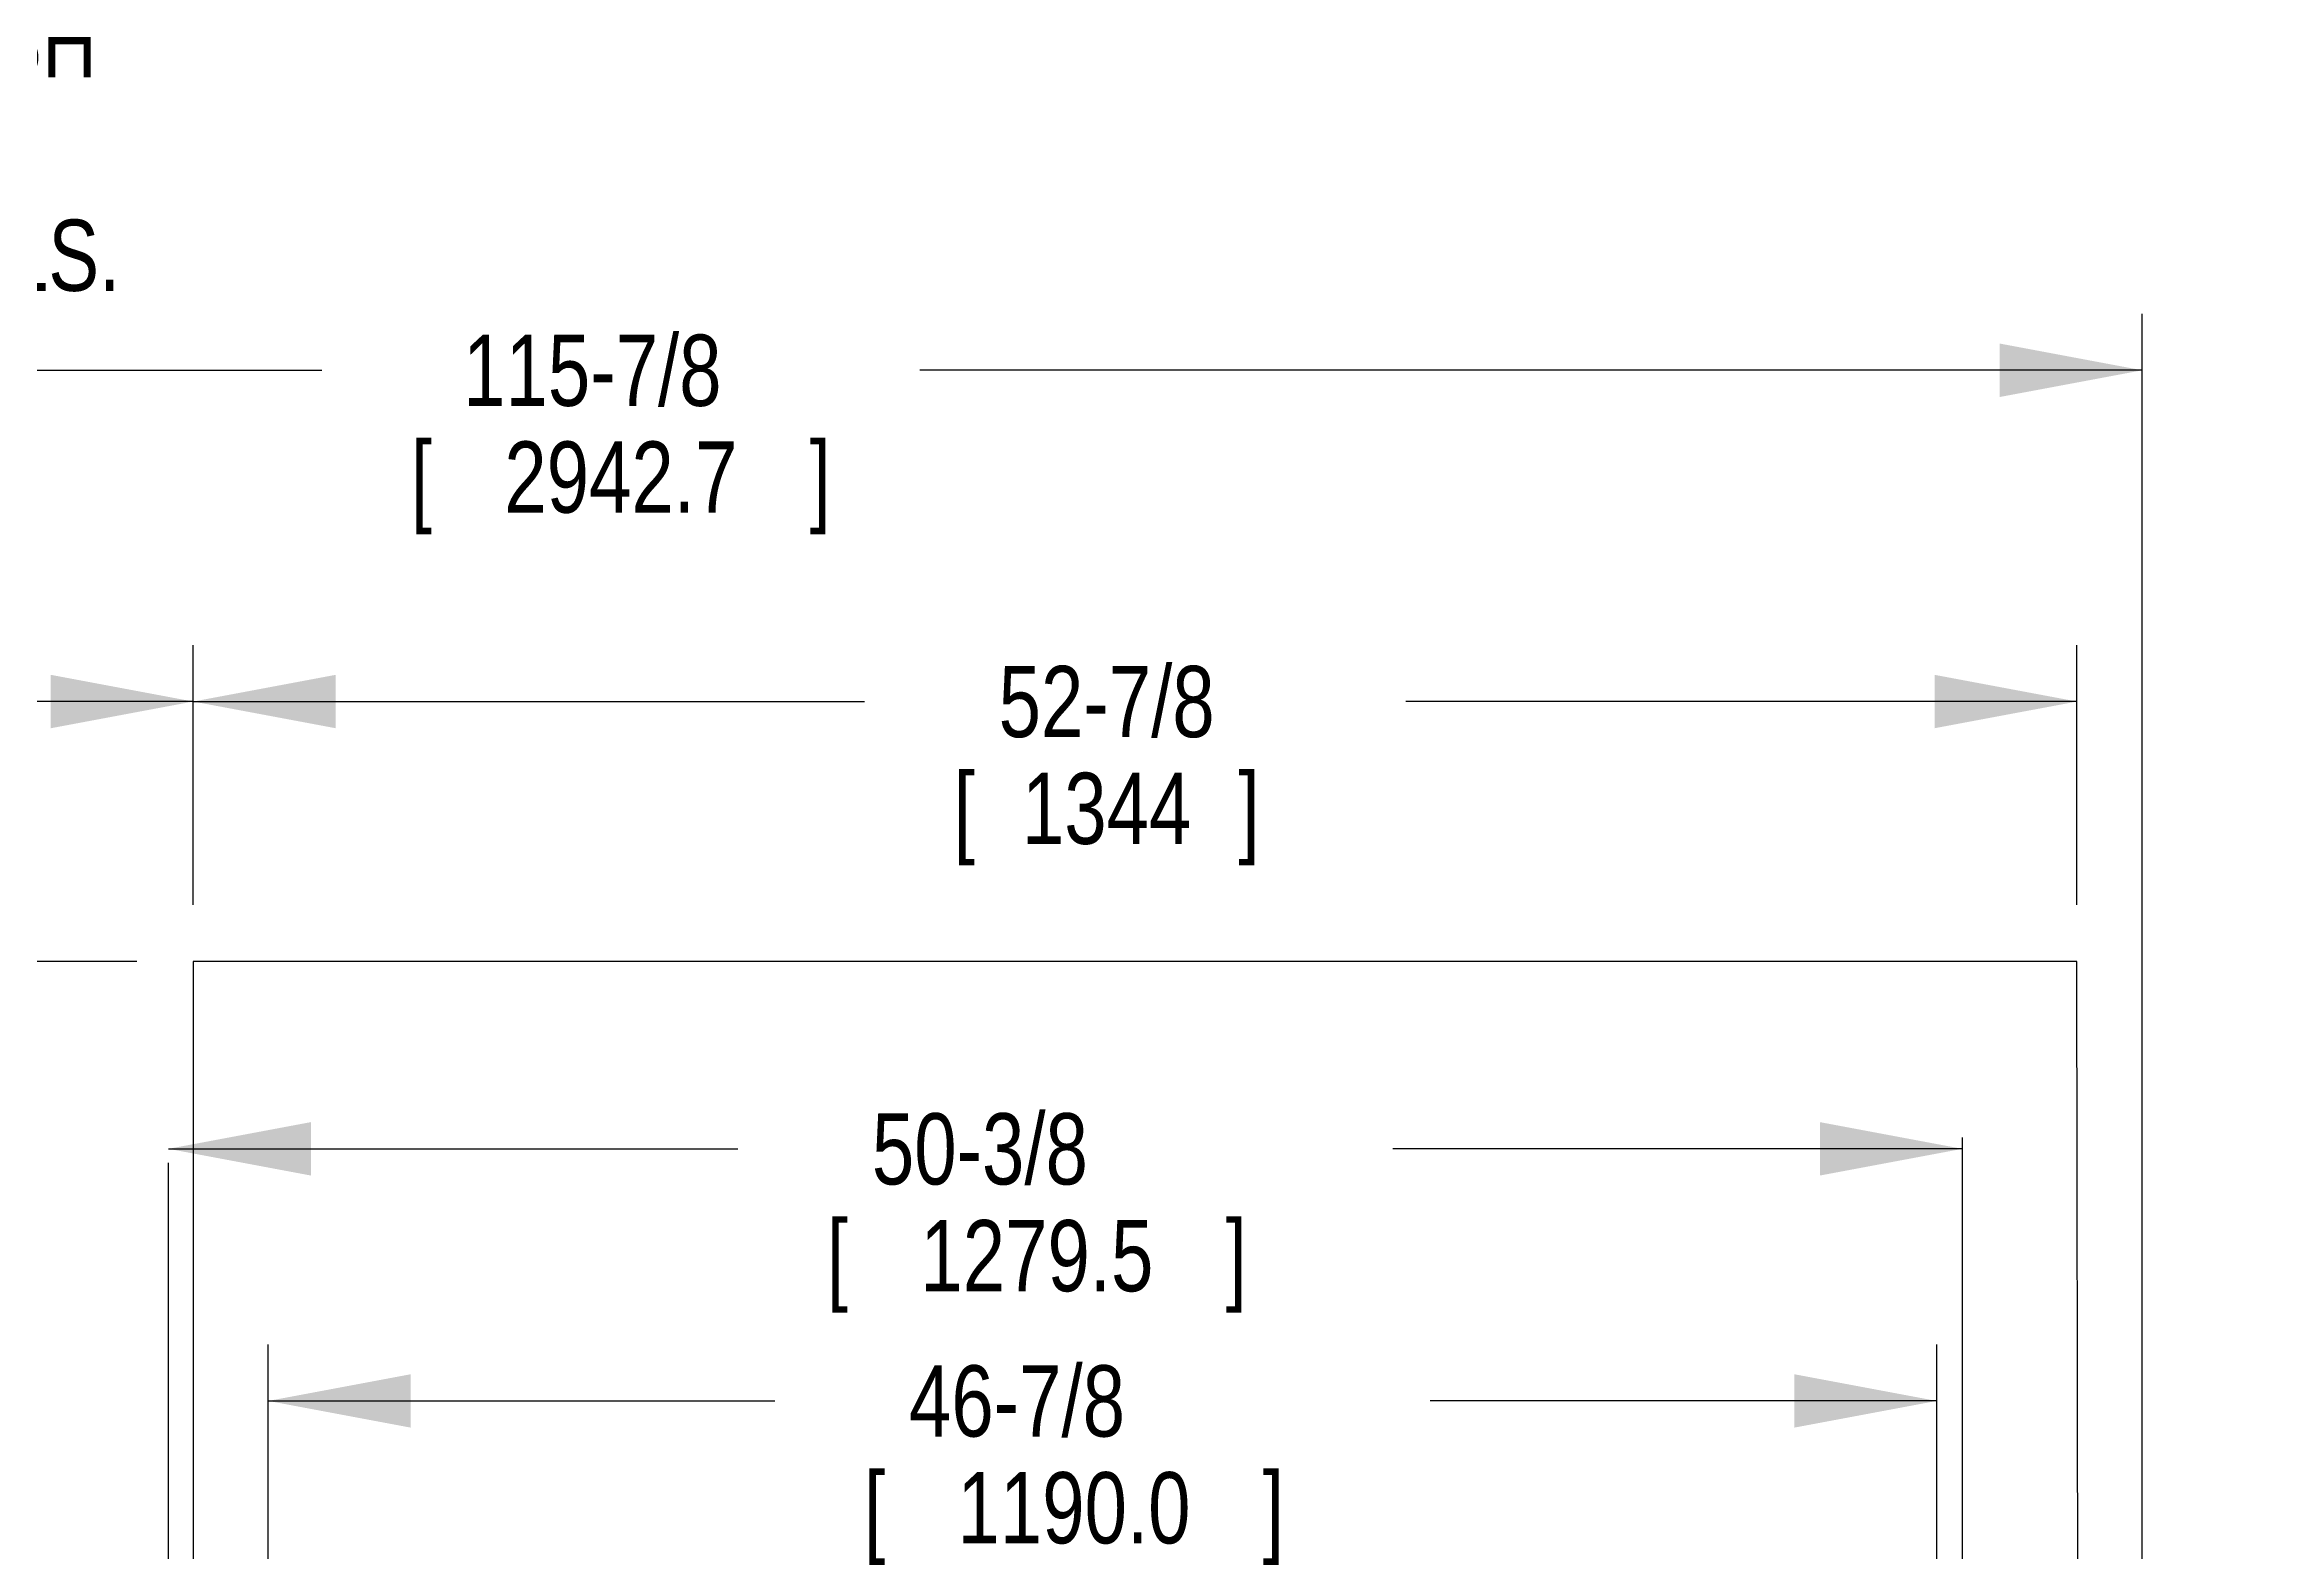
# Model space of a CAD drawing. Extents: x 0 to 250, y 0 to 250.
# Drawn here: x 125.4 to 187.7, y 165.3 to 207.7 of the extents above; entities that cross this region are included whole.
import ezdxf
from ezdxf.enums import TextEntityAlignment as Align

# ---------------------------------------------------------------- set-up
doc = ezdxf.new("R2010")
doc.units = 0
doc.header["$LTSCALE"] = 16.296296
doc.layers.get('0').update_dxf_attribs({"linetype": 'CONTINUOUS'})
for name, color, linetype in [('CURBDUCTDIM', 5, 'CONTINUOUS'), ('HOOD', 7, 'CONTINUOUS'), ('SERVCLRDIM', 1, 'CONTINUOUS'), ('UNIT-DIM', 7, 'CONTINUOUS'), ('UNITDUCTDIM', 2, 'CONTINUOUS')]:
    doc.layers.add(name, color=color, linetype=linetype)
doc.styles.get("Standard").update_dxf_attribs({"font": 'txt', "width": 0.8})
doc.dimstyles.get("Standard").update_dxf_attribs({"dimtxt": 0.18, "dimasz": 0.18, "dimexe": 0.18, "dimexo": 0.0625, "dimgap": 0.09, "dimtad": 0, "dimtih": 1, "dimtoh": 1, "dimzin": 0, "dimcen": 0.09, "dimazin": 3, "dimtfac": 1, "dimtofl": 0, "dimtmove": 0, "dimatfit": 3})

# ---------------------------------------------------------------- blocks, each defined once
blk = doc.blocks.new('_FILLED')
at = {"color": 0, "linetype": 'ByBlock'}
blk.add_solid([(0, 0), (-1, 0.1875), (-1, -0.1875)], dxfattribs=at)
blk = doc.blocks.new('*D2')
at = {"layer": 'SERVCLRDIM', "color": 1, "linetype": 'CONTINUOUS'}
for p, q in [((184.274, 197.518), (184.274, 200.106)), ((184.274, 198.518), (171.574, 198.518)), ((220.243, 198.518), (232.943, 198.518)), ((184.274, 191.133), (184.274, 197.518))]:
    blk.add_line(p, q, dxfattribs=at)
at = {"layer": 'SERVCLRDIM', "color": 1, "linetype": 'CONTINUOUS', "xscale": 4, "yscale": 4, "zscale": 4}
blk.add_blockref('_FILLED', (184.274, 198.518), dxfattribs=at)
at = {"layer": 'SERVCLRDIM', "color": 1, "linetype": 'CONTINUOUS', "xscale": 4, "yscale": 4, "zscale": 4, "rotation": 180}
blk.add_blockref('_FILLED', (220.243, 198.518), dxfattribs=at)
at = {"layer": 'SERVCLRDIM', "color": 1, "linetype": 'CONTINUOUS', "width": 0.8}
for s, p in [('18-36 DEPENDING', (188.627, 197.518)), ('ON OPTIONS, SEE', (188.627, 194.518)), ('PRODUCT DATA FOR ', (188.627, 191.518)), ('DETAILS.', (188.627, 188.518))]:
    blk.add_text(s, height=2, dxfattribs=at).set_placement(p)
blk = doc.blocks.new('*D5')
at = {"layer": 'UNIT-DIM', "color": 7, "linetype": 'CONTINUOUS'}
for p, q in [((127.957, 181.916), (109.734, 181.916)), ((111.321, 181.916), (111.321, 170.393)), ((111.321, 152.869), (111.321, 161.393))]:
    blk.add_line(p, q, dxfattribs=at)
at = {"layer": 'UNIT-DIM', "color": 7, "linetype": 'CONTINUOUS', "xscale": 4, "yscale": 4, "zscale": 4}
for p, rotation in [((111.321, 181.916), 90), ((111.321, 152.869), 270)]:
    blk.add_blockref('_FILLED', p, dxfattribs=dict(at, rotation=rotation))
at = {"layer": 'UNIT-DIM', "color": 7, "linetype": 'CONTINUOUS', "width": 0.8}
for s, p in [('29', (108.121, 166.393)), ('[', (107.321, 163.393)), ('738', (110.521, 163.393)), (']', (113.721, 163.393))]:
    blk.add_text(s, height=2, dxfattribs=at).set_placement(p, align=Align.CENTER)
blk = doc.blocks.new('*D6')
at = {"layer": 'UNIT-DIM', "color": 7, "linetype": 'CONTINUOUS'}
for p, q in [((129.544, 183.503), (129.544, 190.802)), ((182.441, 183.503), (182.441, 190.802)), ((129.544, 189.215), (148.393, 189.215)), ((182.441, 189.215), (163.593, 189.215))]:
    blk.add_line(p, q, dxfattribs=at)
at = {"layer": 'UNIT-DIM', "color": 7, "linetype": 'CONTINUOUS', "xscale": 4, "yscale": 4, "zscale": 4, "rotation": 180}
blk.add_blockref('_FILLED', (129.544, 189.215), dxfattribs=at)
at = {"layer": 'UNIT-DIM', "color": 7, "linetype": 'CONTINUOUS', "xscale": 4, "yscale": 4, "zscale": 4}
blk.add_blockref('_FILLED', (182.441, 189.215), dxfattribs=at)
at = {"layer": 'UNIT-DIM', "color": 7, "linetype": 'CONTINUOUS', "width": 0.8}
for s, p in [('52-7/8', (155.193, 188.215)), ('[', (151.193, 185.215)), ('1344', (155.193, 185.215)), (']', (159.193, 185.215))]:
    blk.add_text(s, height=2, dxfattribs=at).set_placement(p, align=Align.CENTER)
blk = doc.blocks.new('*D14')
at = {"layer": 'UNIT-DIM', "color": 7, "linetype": 'CONTINUOUS'}
for p, q in [((68.419, 154.457), (68.419, 190.802)), ((129.544, 183.503), (129.544, 190.802)), ((68.419, 189.215), (91.382, 189.215)), ((129.544, 189.215), (106.582, 189.215))]:
    blk.add_line(p, q, dxfattribs=at)
at = {"layer": 'UNIT-DIM', "color": 7, "linetype": 'CONTINUOUS', "xscale": 4, "yscale": 4, "zscale": 4, "rotation": 180}
blk.add_blockref('_FILLED', (68.419, 189.215), dxfattribs=at)
at = {"layer": 'UNIT-DIM', "color": 7, "linetype": 'CONTINUOUS', "xscale": 4, "yscale": 4, "zscale": 4}
blk.add_blockref('_FILLED', (129.544, 189.215), dxfattribs=at)
at = {"layer": 'UNIT-DIM', "color": 7, "linetype": 'CONTINUOUS', "width": 0.8}
for s, p in [('61-1/8', (98.182, 188.215)), ('[', (94.182, 185.215)), ('1553', (98.182, 185.215)), (']', (102.182, 185.215))]:
    blk.add_text(s, height=2, dxfattribs=at).set_placement(p, align=Align.CENTER)
blk = doc.blocks.new('*D16')
at = {"layer": 'UNITDUCTDIM', "color": 2, "linetype": 'CONTINUOUS'}
for p, q in [((131.651, 148.098), (131.651, 171.161)), ((178.501, 148.098), (178.501, 171.161)), ((131.651, 169.573), (145.876, 169.573)), ((178.501, 169.573), (164.276, 169.573))]:
    blk.add_line(p, q, dxfattribs=at)
at = {"layer": 'UNITDUCTDIM', "color": 2, "linetype": 'CONTINUOUS', "xscale": 4, "yscale": 4, "zscale": 4, "rotation": 180}
blk.add_blockref('_FILLED', (131.651, 169.573), dxfattribs=at)
at = {"layer": 'UNITDUCTDIM', "color": 2, "linetype": 'CONTINUOUS', "xscale": 4, "yscale": 4, "zscale": 4}
blk.add_blockref('_FILLED', (178.501, 169.573), dxfattribs=at)
at = {"layer": 'UNITDUCTDIM', "color": 2, "linetype": 'CONTINUOUS', "width": 0.8}
for s, p in [('46-7/8', (152.676, 168.573)), ('[', (148.676, 165.573)), (']', (159.876, 165.573)), ('1190.0', (154.276, 165.573))]:
    blk.add_text(s, height=2, dxfattribs=at).set_placement(p, align=Align.CENTER)
blk = doc.blocks.new('*D21')
at = {"layer": 'SERVCLRDIM', "color": 1, "linetype": 'CONTINUOUS'}
for p, q in [((111.447, 223.853), (111.447, 219.748)), ((111.447, 181.916), (111.447, 199.748)), ((127.957, 181.916), (109.859, 181.916))]:
    blk.add_line(p, q, dxfattribs=at)
at = {"layer": 'SERVCLRDIM', "color": 1, "linetype": 'CONTINUOUS', "xscale": 4, "yscale": 4, "zscale": 4}
for p, rotation in [((111.447, 223.853), 90), ((111.447, 181.916), 270)]:
    blk.add_blockref('_FILLED', p, dxfattribs=dict(at, rotation=rotation))
at = {"layer": 'SERVCLRDIM', "color": 1, "linetype": 'CONTINUOUS', "width": 0.8}
for s, p in [('36-42" DEPENDING ON', (111.447, 215.748)), ('OPTIONS. CHECK FOR', (111.447, 212.748)), ('SOURCES OF FLUE PRODUCTS', (111.447, 209.748)), ('WITHIN 10FT. OF UNIT FRESH', (111.447, 206.748)), ('AIR INTAKE HOOD. SEE', (111.447, 203.748)), ('PRODUCT DATA FOR DETAILS.', (111.447, 200.748))]:
    blk.add_text(s, height=2, dxfattribs=at).set_placement(p, align=Align.CENTER)
blk = doc.blocks.new('*D24')
at = {"layer": 'CURBDUCTDIM', "color": 5, "linetype": 'CONTINUOUS'}
for p, q in [((128.847, 176.653), (144.834, 176.653)), ((179.222, 176.653), (163.234, 176.653)), ((179.222, 149.814), (179.222, 176.967)), ((128.847, 149.814), (128.847, 176.257))]:
    blk.add_line(p, q, dxfattribs=at)
at = {"layer": 'CURBDUCTDIM', "color": 5, "linetype": 'CONTINUOUS', "xscale": 4, "yscale": 4, "zscale": 4, "rotation": 180}
blk.add_blockref('_FILLED', (128.847, 176.653), dxfattribs=at)
at = {"layer": 'CURBDUCTDIM', "color": 5, "linetype": 'CONTINUOUS', "xscale": 4, "yscale": 4, "zscale": 4}
blk.add_blockref('_FILLED', (179.222, 176.653), dxfattribs=at)
at = {"layer": 'CURBDUCTDIM', "color": 5, "linetype": 'CONTINUOUS', "width": 0.8}
for s, p in [('50-3/8', (151.634, 175.653)), ('[', (147.634, 172.653)), ('1279.5', (153.234, 172.653)), (']', (158.834, 172.653))]:
    blk.add_text(s, height=2, dxfattribs=at).set_placement(p, align=Align.CENTER)
blk = doc.blocks.new('*D32')
at = {"layer": 'UNIT-DIM', "color": 7, "linetype": 'CONTINUOUS'}
for p, q in [((68.419, 154.457), (68.419, 200.106)), ((184.274, 154.457), (184.274, 200.106)), ((68.419, 198.518), (133.151, 198.518)), ((184.274, 198.518), (149.951, 198.518))]:
    blk.add_line(p, q, dxfattribs=at)
at = {"layer": 'UNIT-DIM', "color": 7, "linetype": 'CONTINUOUS', "xscale": 4, "yscale": 4, "zscale": 4, "rotation": 180}
blk.add_blockref('_FILLED', (68.419, 198.518), dxfattribs=at)
at = {"layer": 'UNIT-DIM', "color": 7, "linetype": 'CONTINUOUS', "xscale": 4, "yscale": 4, "zscale": 4}
blk.add_blockref('_FILLED', (184.274, 198.518), dxfattribs=at)
at = {"layer": 'UNIT-DIM', "color": 7, "linetype": 'CONTINUOUS', "width": 0.8}
for s, p in [('115-7/8', (140.751, 197.518)), ('[', (135.951, 194.518)), ('2942.7', (141.551, 194.518)), (']', (147.151, 194.518))]:
    blk.add_text(s, height=2, dxfattribs=at).set_placement(p, align=Align.CENTER)

msp = doc.modelspace()

# ---------------------------------------------------------------- linework, layer by layer
at = {"layer": 'HOOD', "color": 7, "linetype": 'CONTINUOUS'}
for p, q in [((129.544, 181.916), (129.544, 152.869)), ((182.441, 181.916), (129.544, 181.916)), ((182.473, 152.869), (182.441, 181.916))]:
    msp.add_line(p, q, dxfattribs=at)

# ---------------------------------------------------------------- dimensions: what is measured, and where the dimension line sits
at = {"layer": 'CURBDUCTDIM', "color": 5, "linetype": 'CONTINUOUS'}
dim = msp.add_linear_dim(base=(179.221724571, 176.652902754), p1=(128.846724571, 148.226916946), p2=(179.221724571, 148.226916946), dimstyle='Standard', dxfattribs=at)
dim.commit()
dim.dimension.update_dxf_attribs({"geometry": '*D24', "text_midpoint": (153.234224571, 175.152902754), "dimtype": 128})
at = {"layer": 'SERVCLRDIM', "color": 1, "linetype": 'CONTINUOUS'}
dim = msp.add_linear_dim(base=(111.447, 223.853), p1=(129.544, 181.916), p2=(220.243, 223.853), angle=90, dimstyle='Standard', dxfattribs=at)
dim.commit()
dim.dimension.update_dxf_attribs({"geometry": '*D21', "text_midpoint": (111.447, 209.248), "dimtype": 128})
dim = msp.add_linear_dim(base=(220.243, 198.518), p1=(184.274, 189.545), p2=(220.243, 223.853), dimstyle='Standard', dxfattribs=at)
dim.commit()
dim.dimension.update_dxf_attribs({"geometry": '*D2', "text_midpoint": (202.227, 194.018), "dimtype": 128})
at = {"layer": 'UNIT-DIM', "color": 7, "linetype": 'CONTINUOUS'}
for base, p1, p2, picture, middle in [((184.2744, 198.5184), (68.4191, 152.8692), (184.2744, 152.8692), '*D32', (141.5512, 197.0184)), ((129.54414, 189.21495), (68.4191, 152.86924), (129.54414, 181.91596), '*D14', (98.18162, 187.71495))]:
    dim = msp.add_linear_dim(base=base, p1=p1, p2=p2, dimstyle='Standard', dxfattribs=at)
    dim.commit()
    dim.dimension.update_dxf_attribs({"geometry": picture, "text_midpoint": middle, "dimtype": 128})
for base, p1, angle, picture, middle in [((129.544, 189.215), (182.441, 181.916), 180, '*D6', (155.193, 187.715)), ((111.321, 181.916), (184.274, 152.869), 90, '*D5', (110.521, 165.893))]:
    dim = msp.add_linear_dim(base=base, p1=p1, p2=(129.544, 181.916), angle=angle, dimstyle='Standard', dxfattribs=at)
    dim.commit()
    dim.dimension.update_dxf_attribs({"geometry": picture, "text_midpoint": middle, "dimtype": 128})
at = {"layer": 'UNITDUCTDIM', "color": 2, "linetype": 'CONTINUOUS'}
dim = msp.add_linear_dim(base=(131.651, 169.573), p1=(178.501, 146.511), p2=(131.651, 146.511), angle=180, dimstyle='Standard', dxfattribs=at)
dim.commit()
dim.dimension.update_dxf_attribs({"geometry": '*D16', "text_midpoint": (154.276, 168.073), "dimtype": 128})

doc.saveas('drawing.dxf')
